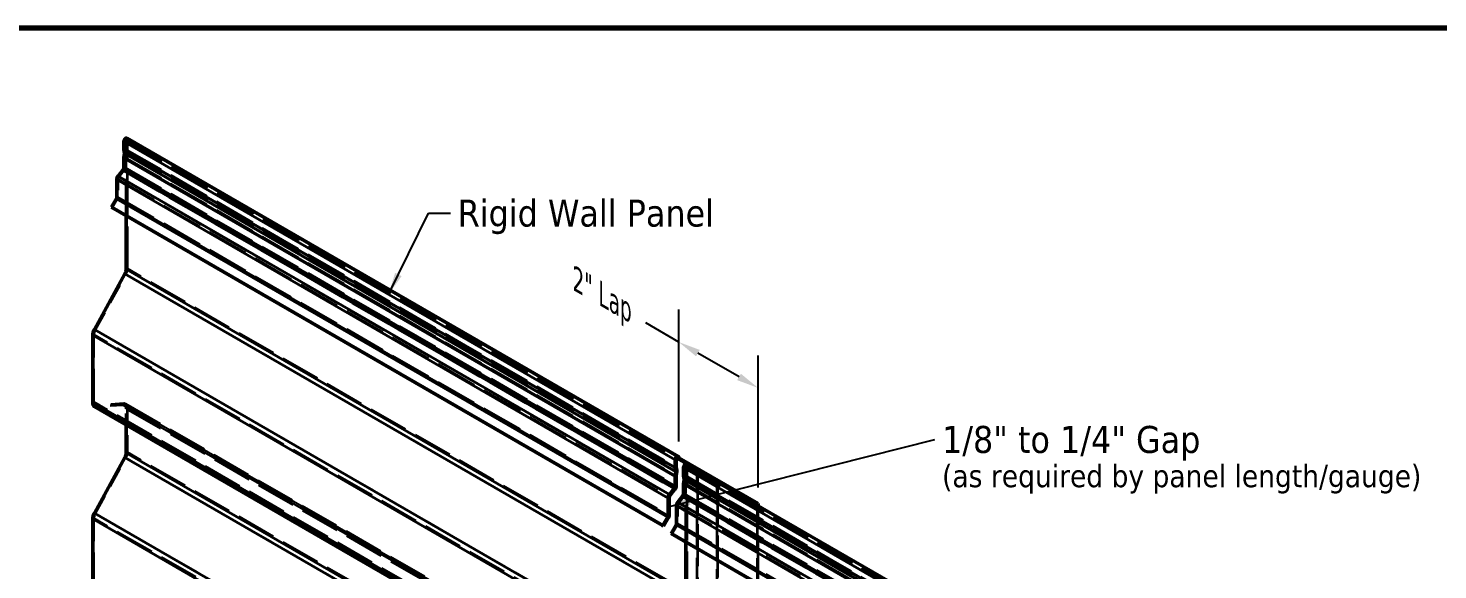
# Model space of a CAD drawing. Header units: inches. Extents: x 0.6 to 33.4, y 0.6 to 21.4.
# Drawn here: x 9.87 to 22.41, y 16.58 to 21.4 of the extents above; entities that cross this region are included whole.
import ezdxf

# ---------------------------------------------------------------- set-up
doc = ezdxf.new("R2010")
doc.units = ezdxf.units.IN
doc.header["$LTSCALE"] = 2
doc.header["$MEASUREMENT"] = 0
doc.linetypes.add('DASHED', pattern=[0.2067, 0.1654, -0.0413])
doc.layers.get('0').update_dxf_attribs({"lineweight": 13})
for name, color, linetype, lineweight in [('Border (ANSI)', 7, 'Continuous', 70), ('Dimension (ANSI)', 7, 'Continuous', 25), ('Hidden (ANSI)', 7, 'DASHED', 35), ('Hidden Narrow (ANSI)', 7, 'DASHED', 25), ('Symbol (ANSI)', 7, 'Continuous', 25), ('Visible (ANSI)', 7, 'Continuous', 50), ('Visible Narrow (ANSI)', 7, 'Continuous', 35)]:
    doc.layers.add(name, color=color, linetype=linetype, lineweight=lineweight)
doc.styles.add('Note Text (ANSI)', font='tahoma.ttf')
doc.dimstyles.new('Architectural (ANSI)', dxfattribs={"dimscale": 2, "dimtxt": 0.12, "dimasz": 0.098425, "dimexe": 0.125, "dimexo": 0.0625, "dimgap": 0.031496, "dimtad": 0, "dimtih": 1, "dimtoh": 1, "dimdec": 4, "dimrnd": 1e-08, "dimzin": 3, "dimdsep": 46, "dimlunit": 4, "dimtxsty": 'Note Text (ANSI)', "dimcen": 0.09, "dimdle": 0.393701, "dimclrd": 256, "dimclre": 256, "dimclrt": 256, "dimadec": 0, "dimazin": 3, "dimtfac": 1, "dimtofl": 0, "dimtmove": 0, "dimatfit": 3, "dimfxl": 0, "dimfrac": 2, "dimtolj": 1, "dimtzin": 12, "dimlwd": -1, "dimlwe": -1, "dimarcsym": 0})
doc.dimstyles.new('Default (ANSI)$7', dxfattribs={"dimscale": 2, "dimtxt": 0.12, "dimasz": 0.098425, "dimexe": 0.125, "dimexo": 0.0625, "dimgap": 0.031496, "dimtad": 0, "dimtih": 1, "dimtoh": 1, "dimrnd": 1e-08, "dimzin": 4, "dimdsep": 46, "dimtxsty": 'Note Text (ANSI)', "dimcen": 0.09, "dimdle": 0.393701, "dimclrd": 256, "dimclre": 256, "dimclrt": 256, "dimadec": 0, "dimazin": 1, "dimtfac": 1, "dimtofl": 0, "dimtmove": 0, "dimatfit": 3, "dimfxl": 0, "dimtolj": 1, "dimtzin": 4, "dimlwd": -1, "dimlwe": -1, "dimarcsym": 0})

# ---------------------------------------------------------------- blocks, each defined once
blk = doc.blocks.new('Borders ATAS A Border')
at = {"layer": 'Border (ANSI)'}
blk.add_line((16.7, 10.7), (0.3, 10.7), dxfattribs=at)
blk = doc.blocks.new('*D6')
at = {"layer": 'Defpoints', "color": 0, "transparency": 16777216}
for p in [(16.366, 18.199), (15.659, 17.579), (16.366, 17.171)]:
    blk.add_point(p, dxfattribs=at)
at = {"layer": 'Dimension (ANSI)', "transparency": 16777216}
for p, q in [((15.659, 17.723), (15.659, 18.896)), ((15.659, 18.608), (15.365, 18.778)), ((16.196, 18.298), (15.83, 18.509)), ((16.366, 17.315), (16.366, 18.488))]:
    blk.add_line(p, q, dxfattribs=at)
for points in [[(15.846, 18.538), (15.813, 18.481), (15.659, 18.608)], [(16.212, 18.326), (16.179, 18.269), (16.366, 18.199)]]:
    blk.add_solid(points, dxfattribs=at)
at = {"layer": 'Dimension (ANSI)', "transparency": 16777216, "insert": (14.812, 19.243), "char_height": 0.24, "attachment_point": 1, "rotation": 330, "style": 'Note Text (ANSI)'}
blk.add_mtext('\\A1;{\\Q-30.000;\\W0.816;\\H0.816x;2"{ Lap}}', dxfattribs=at)

msp = doc.modelspace()

# ---------------------------------------------------------------- linework, layer by layer
at = {"layer": 'Hidden (ANSI)', "color": 5, "ltscale": 0.079996, "true_color": 0x0000ff}
msp.add_line((10.731623, 20.39858), (10.731623, 20.32991), dxfattribs=at)
at = {"layer": 'Hidden (ANSI)', "color": 5, "ltscale": 0.039101, "true_color": 0x0000ff}
for p, q in [((10.731774, 20.327937), (10.736671, 20.297634)), ((10.736671, 20.289392), (10.731774, 20.253436))]:
    msp.add_line(p, q, dxfattribs=at)
at = {"layer": 'Hidden (ANSI)', "color": 5, "ltscale": 1.118771, "true_color": 0x0000ff}
msp.add_line((10.74128, 20.408775), (15.646833, 17.576552), dxfattribs=at)
at = {"layer": 'Hidden (ANSI)', "color": 5, "ltscale": 0.998428, "true_color": 0x0000ff}
msp.add_line((10.742937, 19.731095), (10.742937, 20.405112), dxfattribs=at)
at = {"layer": 'Hidden (ANSI)', "color": 5, "ltscale": 1.135406, "true_color": 0x0000ff}
msp.add_line((10.753543, 19.261502), (10.753543, 20.411236), dxfattribs=at)
at = {"layer": 'Hidden (ANSI)', "color": 5, "ltscale": 0.102853, "true_color": 0x0000ff}
msp.add_line((10.731623, 20.251288), (10.731623, 20.163021), dxfattribs=at)
at = {"layer": 'Hidden (ANSI)', "color": 5, "ltscale": 0.06643, "true_color": 0x0000ff}
msp.add_line((10.718895, 20.130217), (10.676115, 20.076998), dxfattribs=at)
at = {"layer": 'Hidden (ANSI)', "color": 5, "ltscale": 0.185271, "true_color": 0x0000ff}
msp.add_line((10.669044, 20.058773), (10.669044, 19.899845), dxfattribs=at)
at = {"layer": 'Hidden (ANSI)', "color": 5, "ltscale": 0.08369, "true_color": 0x0000ff}
msp.add_line((10.662831, 19.878937), (10.618839, 19.802742), dxfattribs=at)
at = {"layer": 'Hidden (ANSI)', "color": 5, "ltscale": 0.537363, "true_color": 0x0000ff}
for p, q in [((10.466663, 18.715712), (10.738821, 19.209847)), ((10.466663, 17.082719), (10.738821, 17.576853))]:
    msp.add_line(p, q, dxfattribs=at)
at = {"layer": 'Hidden (ANSI)', "color": 5, "ltscale": 0.884909, "true_color": 0x0000ff}
for p, q in [((10.454791, 18.076671), (10.454791, 18.674055)), ((10.454791, 16.443678), (10.454791, 17.041062))]:
    msp.add_line(p, q, dxfattribs=at)
at = {"layer": 'Hidden (ANSI)', "color": 5, "ltscale": 1.066696, "true_color": 0x0000ff}
for p, q in [((16.080395, 14.807589), (10.467735, 18.04806)), ((10.729993, 18.043819), (16.342653, 14.803348)), ((10.737493, 18.05681), (16.350153, 14.816339))]:
    msp.add_line(p, q, dxfattribs=at)
at = {"layer": 'Hidden (ANSI)', "color": 5, "ltscale": 0.353761, "true_color": 0x0000ff}
for p, q in [((10.716718, 18.04669), (10.476695, 18.03151)), ((10.721032, 18.060369), (10.481009, 18.045189))]:
    msp.add_line(p, q, dxfattribs=at)
at = {"layer": 'Hidden (ANSI)', "color": 5, "ltscale": 0.167109, "true_color": 0x0000ff}
msp.add_line((10.742937, 17.871851), (10.742937, 18.015208), dxfattribs=at)
at = {"layer": 'Hidden (ANSI)', "color": 5, "ltscale": 0.458082, "true_color": 0x0000ff}
msp.add_line((10.753543, 17.628509), (10.753543, 18.021332), dxfattribs=at)
at = {"layer": 'Hidden (ANSI)', "ltscale": 0.079996}
msp.add_line((15.711423, 17.496557), (15.711423, 17.427886), dxfattribs=at)
at = {"layer": 'Hidden (ANSI)', "ltscale": 1.066696}
msp.add_line((15.721079, 17.506751), (21.333739, 14.266281), dxfattribs=at)
at = {"layer": 'Hidden (ANSI)', "ltscale": 0.998428}
msp.add_line((15.722736, 16.829071), (15.722736, 17.503089), dxfattribs=at)
at = {"layer": 'Hidden (ANSI)', "ltscale": 1.123311}
msp.add_line((15.733343, 16.371726), (15.733343, 17.509213), dxfattribs=at)
at = {"layer": 'Hidden (ANSI)', "color": 56, "ltscale": 0.004662, "true_color": 0x808000}
for p, q in [((15.823499, 17.459202), (15.827034, 17.461244)), ((16.000276, 17.35714), (16.003811, 17.359182))]:
    msp.add_line(p, q, dxfattribs=at)
at = {"layer": 'Hidden (ANSI)', "color": 56, "ltscale": 0.237987, "true_color": 0x808000}
for p, q in [((15.823499, 17.459202), (16.000276, 17.35714)), ((15.827034, 17.461244), (16.003811, 17.359182))]:
    msp.add_line(p, q, dxfattribs=at)
at = {"layer": 'Hidden (ANSI)', "color": 56, "ltscale": 1.12887, "true_color": 0x808000}
for p, q in [((15.823499, 16.316087), (15.823499, 17.459202)), ((15.827034, 17.461244), (15.827034, 16.318129)), ((16.000276, 16.214025), (16.000276, 17.35714)), ((16.003811, 17.359182), (16.003811, 16.216067))]:
    msp.add_line(p, q, dxfattribs=at)
at = {"layer": 'Hidden (ANSI)', "ltscale": 0.102853}
msp.add_line((15.711423, 17.349265), (15.711423, 17.260998), dxfattribs=at)
at = {"layer": 'Hidden (ANSI)', "ltscale": 0.039101}
for p, q in [((15.711574, 17.425913), (15.71647, 17.395611)), ((15.71647, 17.387369), (15.711574, 17.351412))]:
    msp.add_line(p, q, dxfattribs=at)
at = {"layer": 'Hidden (ANSI)', "ltscale": 0.06643}
msp.add_line((15.698695, 17.228194), (15.655915, 17.174975), dxfattribs=at)
at = {"layer": 'Hidden (ANSI)', "ltscale": 0.185271}
msp.add_line((15.648844, 17.15675), (15.648844, 16.997822), dxfattribs=at)
at = {"layer": 'Hidden (ANSI)', "color": 5, "ltscale": 1.128584, "true_color": 0x0000ff}
msp.add_line((16.355597, 17.157733), (16.355597, 16.014908), dxfattribs=at)
at = {"layer": 'Hidden (ANSI)', "color": 5, "ltscale": 1.116489, "true_color": 0x0000ff}
msp.add_line((16.366203, 16.021031), (16.366203, 17.151609), dxfattribs=at)
at = {"layer": 'Hidden (ANSI)', "ltscale": 0.08369}
msp.add_line((15.64263, 16.976914), (15.598639, 16.900719), dxfattribs=at)
at = {"layer": 'Hidden (ANSI)', "color": 5, "ltscale": 0.023835, "true_color": 0x0000ff}
msp.add_ellipse((10.73728, 20.401846), major_axis=(0.004, 0.006928), ratio=0.577350269, start_param=5.497787144, end_param=8.639379797, dxfattribs=at)
at = {"layer": 'Hidden (ANSI)', "color": 5, "ltscale": 0.002315, "true_color": 0x0000ff}
for centre, start_param, end_param in [((10.74223, 20.336033), 5.497787144, 5.666825171), ((10.74223, 20.257412), 5.328749117, 5.497787144)]:
    msp.add_ellipse(centre, major_axis=(-0.0075, -0.01299), ratio=0.577350269, start_param=start_param, end_param=end_param, dxfattribs=at)
at = {"layer": 'Hidden (ANSI)', "color": 5, "ltscale": 0.017103, "true_color": 0x0000ff}
msp.add_ellipse((10.73728, 20.401846), major_axis=(0.0115, 0.019919), ratio=0.577350269, start_param=5.497787144, end_param=6.283185307, dxfattribs=at)
at = {"layer": 'Hidden (ANSI)', "color": 5, "ltscale": 0.009559, "true_color": 0x0000ff}
msp.add_ellipse((10.71576, 20.28144), major_axis=(-0.015, -0.025981), ratio=0.577350269, start_param=2.187156463, end_param=2.525232517, dxfattribs=at)
at = {"layer": 'Hidden (ANSI)', "color": 5, "ltscale": 0.019846, "true_color": 0x0000ff}
msp.add_ellipse((10.683186, 20.066938), major_axis=(-0.01, -0.017321), ratio=0.577350269, start_param=4.450589593, end_param=5.497787144, dxfattribs=at)
at = {"layer": 'Hidden (ANSI)', "color": 5, "ltscale": 0.035803, "true_color": 0x0000ff}
msp.add_ellipse((10.706167, 20.148324), major_axis=(-0.018, -0.031177), ratio=0.577350269, start_param=1.308996939, end_param=2.35619449, dxfattribs=at)
at = {"layer": 'Hidden (ANSI)', "color": 5, "ltscale": 0.022339, "true_color": 0x0000ff}
msp.add_ellipse((10.647831, 19.887598), major_axis=(-0.015, -0.025981), ratio=0.577350269, start_param=1.570796327, end_param=2.35619449, dxfattribs=at)
at = {"layer": 'Hidden (ANSI)', "color": 5, "ltscale": 0.055292, "true_color": 0x0000ff}
for centre in [(10.698743, 19.229863), (10.698743, 17.59687)]:
    msp.add_ellipse(centre, major_axis=(0.03875, 0.067117), ratio=0.577350269, start_param=4.747295565, end_param=5.497787144, dxfattribs=at)
at = {"layer": 'Hidden (ANSI)', "color": 5, "ltscale": 0.044571, "true_color": 0x0000ff}
for centre in [(10.498985, 18.69957), (10.498985, 17.066577)]:
    msp.add_ellipse(centre, major_axis=(0.03125, 0.054127), ratio=0.577350269, start_param=1.605702912, end_param=2.35619449, dxfattribs=at)
at = {"layer": 'Hidden (ANSI)', "color": 5, "ltscale": 0.068464, "true_color": 0x0000ff}
for centre, major_axis in [((10.498985, 18.102186), (-0.03125, -0.054127)), ((10.698743, 17.989693), (0.03125, 0.054127))]:
    msp.add_ellipse(centre, major_axis=major_axis, ratio=0.577350269, start_param=5.497787144, end_param=6.64970445, dxfattribs=at)
at = {"layer": 'Hidden (ANSI)', "color": 5, "ltscale": 0.08492, "true_color": 0x0000ff}
msp.add_ellipse((10.698743, 17.989693), major_axis=(0.03875, 0.067117), ratio=0.577350269, start_param=5.497787144, end_param=6.64970445, dxfattribs=at)
at = {"layer": 'Hidden (ANSI)', "color": 5, "ltscale": 0.026952, "true_color": 0x0000ff}
msp.add_ellipse((10.498985, 18.102186), major_axis=(-0.03875, -0.067117), ratio=0.577350269, start_param=0, end_param=0.366519143, dxfattribs=at)
at = {"layer": 'Hidden (ANSI)', "ltscale": 0.023835}
msp.add_ellipse((15.717079, 17.499823), major_axis=(0.004, 0.006928), ratio=0.577350269, start_param=5.497787144, end_param=8.639379797, dxfattribs=at)
at = {"layer": 'Hidden (ANSI)', "ltscale": 0.017103}
msp.add_ellipse((15.717079, 17.499823), major_axis=(0.0115, 0.019919), ratio=0.577350269, start_param=5.497787144, end_param=6.283185307, dxfattribs=at)
at = {"layer": 'Hidden (ANSI)', "ltscale": 0.002315}
for centre, start_param, end_param in [((15.722029, 17.43401), 5.497787144, 5.666825171), ((15.722029, 17.355388), 5.328749117, 5.497787144)]:
    msp.add_ellipse(centre, major_axis=(-0.0075, -0.01299), ratio=0.577350269, start_param=start_param, end_param=end_param, dxfattribs=at)
at = {"layer": 'Hidden (ANSI)', "ltscale": 0.009559}
msp.add_ellipse((15.695559, 17.379417), major_axis=(-0.015, -0.025981), ratio=0.577350269, start_param=2.187156463, end_param=2.525232517, dxfattribs=at)
at = {"layer": 'Hidden (ANSI)', "ltscale": 0.035803}
msp.add_ellipse((15.685967, 17.246301), major_axis=(-0.018, -0.031177), ratio=0.577350269, start_param=1.308996939, end_param=2.35619449, dxfattribs=at)
at = {"layer": 'Hidden (ANSI)', "ltscale": 0.019846}
msp.add_ellipse((15.662986, 17.164915), major_axis=(-0.01, -0.017321), ratio=0.577350269, start_param=4.450589593, end_param=5.497787144, dxfattribs=at)
at = {"layer": 'Hidden (ANSI)', "ltscale": 0.022339}
msp.add_ellipse((15.62763, 16.985574), major_axis=(-0.015, -0.025981), ratio=0.577350269, start_param=1.570796327, end_param=2.35619449, dxfattribs=at)
at = {"layer": 'Hidden Narrow (ANSI)', "color": 5, "ltscale": 0.014185, "true_color": 0x0000ff}
for p, q in [((10.721016, 20.392457), (10.731623, 20.39858)), ((10.721016, 20.323786), (10.731623, 20.32991)), ((10.721319, 20.31984), (10.731774, 20.327937)), ((10.753543, 20.411236), (10.742937, 20.405112)), ((10.721016, 20.245164), (10.731623, 20.251288)), ((10.721319, 20.24946), (10.731774, 20.253436)), ((10.726215, 20.289537), (10.736671, 20.297634)), ((10.726215, 20.285416), (10.736671, 20.289392)), ((10.670812, 20.084543), (10.676115, 20.076998)), ((10.713592, 20.137762), (10.718895, 20.130217)), ((10.721016, 20.156897), (10.731623, 20.163021)), ((10.658437, 20.05265), (10.669044, 20.058773)), ((10.658437, 19.893721), (10.669044, 19.899845)), ((10.738821, 19.209847), (10.731064, 19.213721)), ((10.753543, 19.261502), (10.742937, 19.255378)), ((10.466663, 18.715712), (10.458906, 18.719587)), ((10.454791, 18.674055), (10.444184, 18.667931)), ((10.454791, 18.076671), (10.444184, 18.070547)), ((10.481009, 18.045189), (10.476695, 18.03151)), ((10.721032, 18.060369), (10.716718, 18.04669)), ((10.753543, 18.021332), (10.742937, 18.015208)), ((10.738821, 17.576853), (10.731064, 17.580728)), ((10.753543, 17.628509), (10.742937, 17.622385)), ((10.466663, 17.082719), (10.458906, 17.086593)), ((10.454791, 17.041062), (10.444184, 17.034938))]:
    msp.add_line(p, q, dxfattribs=at)
at = {"layer": 'Hidden Narrow (ANSI)', "color": 5, "ltscale": 1.118771, "true_color": 0x0000ff}
for p, q in [((10.731623, 20.39858), (15.637176, 17.566358)), ((10.731623, 20.32991), (15.637176, 17.497687)), ((10.731774, 20.327937), (15.637327, 17.495714)), ((15.659097, 17.579014), (10.753543, 20.411236)), ((10.731623, 20.251288), (15.637176, 17.419065)), ((10.731774, 20.253436), (15.637327, 17.421213)), ((10.736671, 20.297634), (15.642224, 17.465412)), ((10.736671, 20.289392), (15.642224, 17.45717)), ((10.676115, 20.076998), (15.581668, 17.244775)), ((10.718895, 20.130217), (15.624448, 17.297994)), ((10.731623, 20.163021), (15.637176, 17.330799)), ((10.669044, 20.058773), (15.574597, 17.226551)), ((10.669044, 19.899845), (15.574597, 17.067623))]:
    msp.add_line(p, q, dxfattribs=at)
at = {"layer": 'Hidden Narrow (ANSI)', "color": 5, "ltscale": 1.117481, "true_color": 0x0000ff}
msp.add_line((10.742937, 20.405112), (15.642833, 17.576156), dxfattribs=at)
at = {"layer": 'Hidden Narrow (ANSI)', "color": 5, "ltscale": 1.066696, "true_color": 0x0000ff}
for p, q in [((16.351481, 15.969376), (10.738821, 19.209847)), ((16.366203, 16.021031), (10.753543, 19.261502)), ((16.079323, 15.475242), (10.466663, 18.715712)), ((16.067451, 15.433584), (10.454791, 18.674055)), ((16.067451, 14.8362), (10.454791, 18.076671)), ((10.476695, 18.03151), (16.089355, 14.791039)), ((16.09367, 14.804718), (10.481009, 18.045189)), ((10.716718, 18.04669), (16.329378, 14.806219)), ((16.333692, 14.819898), (10.721032, 18.060369)), ((10.742937, 18.015208), (16.355597, 14.774737)), ((16.366203, 14.780861), (10.753543, 18.021332)), ((16.351481, 14.336383), (10.738821, 17.576853)), ((16.366203, 14.388038), (10.753543, 17.628509)), ((16.079323, 13.842248), (10.466663, 17.082719)), ((16.067451, 13.800591), (10.454791, 17.041062))]:
    msp.add_line(p, q, dxfattribs=at)
at = {"layer": 'Hidden Narrow (ANSI)', "ltscale": 0.014185}
for p, q in [((15.700816, 17.490433), (15.711423, 17.496557)), ((15.733343, 17.509213), (15.722736, 17.503089)), ((15.700816, 17.421763), (15.711423, 17.427886)), ((15.700816, 17.343141), (15.711423, 17.349265)), ((15.701118, 17.417816), (15.711574, 17.425913)), ((15.701118, 17.347436), (15.711574, 17.351412)), ((15.706015, 17.387514), (15.71647, 17.395611)), ((15.706015, 17.383393), (15.71647, 17.387369)), ((15.693391, 17.235738), (15.698695, 17.228194)), ((15.700816, 17.254874), (15.711423, 17.260998)), ((15.638237, 17.150626), (15.648844, 17.15675)), ((15.650611, 17.182519), (15.655915, 17.174975)), ((15.638237, 16.991698), (15.648844, 16.997822))]:
    msp.add_line(p, q, dxfattribs=at)
at = {"layer": 'Hidden Narrow (ANSI)', "ltscale": 1.066696}
for p, q in [((15.711423, 17.496557), (21.324083, 14.256086)), ((21.346003, 14.268742), (15.733343, 17.509213)), ((15.711423, 17.427886), (21.324083, 14.187416)), ((15.711423, 17.349265), (21.324083, 14.108794)), ((15.711574, 17.425913), (21.324234, 14.185442)), ((15.711574, 17.351412), (21.324234, 14.110942)), ((15.71647, 17.395611), (21.32913, 14.15514)), ((15.71647, 17.387369), (21.32913, 14.146898)), ((15.698695, 17.228194), (21.311355, 13.987723)), ((15.711423, 17.260998), (21.324083, 14.020527)), ((15.648844, 17.15675), (21.261504, 13.916279)), ((15.655915, 17.174975), (21.268575, 13.934504)), ((15.648844, 16.997822), (21.261504, 13.757351))]:
    msp.add_line(p, q, dxfattribs=at)
at = {"layer": 'Hidden Narrow (ANSI)', "ltscale": 1.065621}
msp.add_line((15.722736, 17.503089), (21.329739, 14.265884), dxfattribs=at)
at = {"layer": 'Hidden Narrow (ANSI)', "color": 1, "ltscale": 0.010001, "true_color": 0xff0000}
msp.add_line((15.560884, 17.051045), (15.568384, 17.046715), dxfattribs=at)
at = {"layer": 'Visible (ANSI)', "color": 5, "true_color": 0x0000ff}
for p, q in [((10.721016, 20.392457), (10.721016, 20.323786)), ((10.721319, 20.31984), (10.726215, 20.289537)), ((10.74878, 20.421765), (15.654333, 17.589543)), ((10.721016, 20.245164), (10.721016, 20.156897)), ((10.726215, 20.285416), (10.721319, 20.24946)), ((10.713592, 20.137762), (10.670812, 20.084543)), ((10.658437, 20.05265), (10.658437, 19.893721)), ((10.655331, 19.883268), (10.611339, 19.807072)), ((10.611339, 19.807072), (15.516893, 16.97485)), ((10.742937, 19.255378), (10.742937, 19.731095)), ((10.458906, 18.719587), (10.731064, 19.213721)), ((10.444184, 18.070547), (10.444184, 18.667931)), ((15.423984, 15.169248), (10.460235, 18.035069)), ((10.742937, 17.622385), (10.742937, 17.871851)), ((10.458906, 17.086593), (10.731064, 17.580728)), ((15.64849, 17.57289), (16.355597, 17.164642)), ((16.366203, 17.170765), (15.659097, 17.579014)), ((16.355597, 17.164642), (16.366203, 17.170765)), ((16.355597, 17.164642), (16.355597, 17.157733)), ((16.366203, 17.151609), (16.366203, 17.170765)), ((10.444184, 16.437554), (10.444184, 17.034938))]:
    msp.add_line(p, q, dxfattribs=at)
at = {"layer": 'Visible (ANSI)', "color": 1, "true_color": 0xff0000}
for p, q in [((15.62657, 17.491563), (15.62657, 17.560234)), ((15.637176, 17.566358), (15.637176, 17.497687)), ((15.64849, 17.57289), (15.659097, 17.579014)), ((15.631769, 17.457315), (15.626872, 17.487617)), ((15.626872, 17.417237), (15.631769, 17.453194)), ((15.637327, 17.495714), (15.642224, 17.465412)), ((15.642224, 17.45717), (15.637327, 17.421213)), ((15.62657, 17.324675), (15.62657, 17.412942)), ((15.637176, 17.419065), (15.637176, 17.330799)), ((15.563991, 17.061499), (15.563991, 17.220427)), ((15.574597, 17.226551), (15.574597, 17.067623)), ((15.576365, 17.25232), (15.619145, 17.305539)), ((15.624448, 17.297994), (15.581668, 17.244775)), ((15.516893, 16.97485), (15.560884, 17.051045)), ((15.524393, 16.97052), (15.516893, 16.97485)), ((15.568384, 17.046715), (15.524393, 16.97052))]:
    msp.add_line(p, q, dxfattribs=at)
at = {"layer": 'Visible (ANSI)'}
for p, q in [((15.700816, 17.490433), (15.700816, 17.421763)), ((15.728579, 17.519742), (21.341239, 14.279271)), ((15.700816, 17.343141), (15.700816, 17.254874)), ((15.701118, 17.417816), (15.706015, 17.387514)), ((15.706015, 17.383393), (15.701118, 17.347436)), ((15.693391, 17.235738), (15.650611, 17.182519)), ((15.638237, 17.150626), (15.638237, 16.991698)), ((15.63513, 16.981244), (15.591139, 16.905049)), ((15.591139, 16.905049), (21.203799, 13.664578)), ((15.722736, 16.365603), (15.722736, 16.829071))]:
    msp.add_line(p, q, dxfattribs=at)
at = {"layer": 'Visible (ANSI)', "color": 5, "true_color": 0x0000ff}
for centre, major_axis, start_param, end_param in [((10.73728, 20.401846), (0.0115, 0.019919), 0, 2.35619449), ((10.74223, 20.336033), (-0.015, -0.025981), 5.497787144, 5.666825171), ((10.74223, 20.257412), (-0.015, -0.025981), 5.328749117, 5.497787144), ((10.71576, 20.28144), (-0.0075, -0.01299), 2.187156463, 2.525232517), ((10.683186, 20.066938), (-0.0175, -0.030311), 4.450589593, 5.497787144), ((10.706167, 20.148324), (-0.0105, -0.018187), 1.308996939, 2.35619449), ((10.647831, 19.887598), (-0.0075, -0.01299), 1.570796327, 2.35619449), ((10.698743, 19.229863), (0.03125, 0.054127), 4.747295565, 5.497787144), ((10.498985, 18.69957), (0.03875, 0.067117), 1.605702912, 2.35619449), ((10.498985, 18.102186), (-0.03875, -0.067117), 5.497787144, 6.283185307), ((10.698743, 17.59687), (0.03125, 0.054127), 4.747295565, 5.497787144), ((10.498985, 17.066577), (0.03875, 0.067117), 1.605702912, 2.35619449)]:
    msp.add_ellipse(centre, major_axis=major_axis, ratio=0.577350269, start_param=start_param, end_param=end_param, dxfattribs=at)
at = {"layer": 'Visible (ANSI)', "color": 1, "true_color": 0xff0000}
for centre, major_axis, start_param, end_param in [((15.642833, 17.569624), (0.0115, 0.019919), 5.497787144, 8.639379797), ((15.642833, 17.569624), (0.004, 0.006928), 5.497787144, 8.639379797), ((15.647783, 17.503811), (0.015, 0.025981), 2.35619449, 2.525232517), ((15.621313, 17.449218), (0.0075, 0.01299), 5.328749117, 5.666825171), ((15.647783, 17.503811), (-0.0075, -0.01299), 5.497787144, 5.666825171), ((15.621313, 17.449218), (-0.015, -0.025981), 2.187156463, 2.525232517), ((15.61172, 17.316102), (0.0105, 0.018187), 4.450589593, 5.497787144), ((15.61172, 17.316102), (-0.018, -0.031177), 1.308996939, 2.35619449), ((15.647783, 17.425189), (0.015, 0.025981), 2.187156463, 2.35619449), ((15.647783, 17.425189), (-0.0075, -0.01299), 5.328749117, 5.497787144), ((15.588739, 17.234716), (0.0175, 0.030311), 1.308996939, 2.35619449), ((15.588739, 17.234716), (-0.01, -0.017321), 4.450589593, 5.497787144), ((15.553384, 17.055375), (0.0075, 0.01299), 4.71238898, 5.497787144), ((15.553384, 17.055375), (-0.015, -0.025981), 1.570796327, 2.35619449)]:
    msp.add_ellipse(centre, major_axis=major_axis, ratio=0.577350269, start_param=start_param, end_param=end_param, dxfattribs=at)
at = {"layer": 'Visible (ANSI)'}
for centre, major_axis, start_param, end_param in [((15.717079, 17.499823), (0.0115, 0.019919), 0, 2.35619449), ((15.722029, 17.43401), (-0.015, -0.025981), 5.497787144, 5.666825171), ((15.722029, 17.355388), (-0.015, -0.025981), 5.328749117, 5.497787144), ((15.695559, 17.379417), (-0.0075, -0.01299), 2.187156463, 2.525232517), ((15.685967, 17.246301), (-0.0105, -0.018187), 1.308996939, 2.35619449), ((15.662986, 17.164915), (-0.0175, -0.030311), 4.450589593, 5.497787144), ((15.62763, 16.985574), (-0.0075, -0.01299), 1.570796327, 2.35619449)]:
    msp.add_ellipse(centre, major_axis=major_axis, ratio=0.577350269, start_param=start_param, end_param=end_param, dxfattribs=at)
at = {"layer": 'Visible Narrow (ANSI)', "color": 5, "true_color": 0x0000ff}
for p, q in [((15.62657, 17.560234), (10.721016, 20.392457)), ((15.62657, 17.491563), (10.721016, 20.323786)), ((15.626872, 17.487617), (10.721319, 20.31984)), ((15.62657, 17.412942), (10.721016, 20.245164)), ((15.626872, 17.417237), (10.721319, 20.24946)), ((15.631769, 17.457315), (10.726215, 20.289537)), ((15.631769, 17.453194), (10.726215, 20.285416)), ((15.576365, 17.25232), (10.670812, 20.084543)), ((15.619145, 17.305539), (10.713592, 20.137762)), ((15.62657, 17.324675), (10.721016, 20.156897)), ((15.563991, 17.220427), (10.658437, 20.05265)), ((15.560884, 17.051045), (10.655331, 19.883268)), ((15.563991, 17.061499), (10.658437, 19.893721)), ((10.731064, 19.213721), (15.716341, 16.33547)), ((10.742937, 19.255378), (15.722736, 16.38029)), ((10.458906, 18.719587), (15.444843, 15.840954)), ((10.444184, 18.667931), (15.425204, 15.792138)), ((10.444184, 18.070547), (15.423984, 15.195459)), ((10.731064, 17.580728), (15.716341, 14.702476)), ((10.742937, 17.622385), (15.722736, 14.747297)), ((15.642833, 17.576156), (15.64849, 17.57289)), ((10.458906, 17.086593), (15.444843, 14.207961)), ((10.444184, 17.034938), (15.425204, 14.159145))]:
    msp.add_line(p, q, dxfattribs=at)
at = {"layer": 'Visible Narrow (ANSI)'}
for p, q in [((21.313476, 14.249963), (15.700816, 17.490433)), ((21.313476, 14.181292), (15.700816, 17.421763)), ((21.313476, 14.10267), (15.700816, 17.343141)), ((21.313778, 14.177346), (15.701118, 17.417816)), ((21.313778, 14.106966), (15.701118, 17.347436)), ((21.318675, 14.147043), (15.706015, 17.387514)), ((21.318675, 14.142922), (15.706015, 17.383393)), ((21.306051, 13.995268), (15.693391, 17.235738)), ((21.313476, 14.014403), (15.700816, 17.254874)), ((21.250897, 13.910155), (15.638237, 17.150626)), ((21.263271, 13.942049), (15.650611, 17.182519)), ((21.24779, 13.740773), (15.63513, 16.981244)), ((21.250897, 13.751227), (15.638237, 16.991698))]:
    msp.add_line(p, q, dxfattribs=at)

# ---------------------------------------------------------------- block references
at = {"xscale": 2, "yscale": 2, "zscale": 2}
msp.add_blockref('Borders ATAS A Border', (0, 0), dxfattribs=at)

# ---------------------------------------------------------------- texts
at = {"layer": 'Symbol (ANSI)', "insert": (13.691827, 19.875476), "char_height": 0.24, "width": 2.33698548, "attachment_point": 1, "style": 'Note Text (ANSI)'}
msp.add_mtext('{Rigid Wall Panel}', dxfattribs=at)
at = {"layer": 'Symbol (ANSI)', "insert": (18.001704, 17.8614), "char_height": 0.24, "width": 4.38589975, "attachment_point": 1, "line_spacing_factor": 0.861826, "style": 'Note Text (ANSI)'}
msp.add_mtext('1/8" to 1/4" Gap\\P{\\H0.83333x;(as required by panel length/gauge)\\H1.2183x; }', dxfattribs=at)

# ---------------------------------------------------------------- dimensions: what is measured, and where the dimension line sits
at = {"layer": 'Dimension (ANSI)'}
dim = msp.add_linear_dim(base=(16.366203, 18.199422), p1=(15.659097, 17.579014), p2=(16.366203, 17.170765), angle=150, text='{\\Q-30.000;\\W0.816;\\H0.816x;<>{ Lap}}', dimstyle='Architectural (ANSI)', override={"dimtih": 0, "dimtoh": 0, "dimdec": 4, "dimlfac": 2.44949, "dimtp": 0, "dimtm": 0, "dimtdec": 2, "dimatfit": 2}, dxfattribs=at)
dim.commit()
dim.dimension.update_dxf_attribs({"geometry": '*D6', "text_midpoint": (15.029349, 18.971256), "dimtype": 160})

# ---------------------------------------------------------------- leaders
at = {"layer": 'Symbol (ANSI)', "annotation_type": 0, "has_hookline": 1, "hookline_direction": 0}
for points, text_width in [([(13.077307, 19.032052), (13.431984, 19.755476), (13.628835, 19.755476)], 2.290396), ([(15.563991, 17.140963), (17.938712, 17.7414)], 4.35769)]:
    msp.add_leader(points, dimstyle='Default (ANSI)$7', override={"dimtad": 0}, dxfattribs=dict(at, text_width=text_width))

doc.saveas('drawing.dxf')
